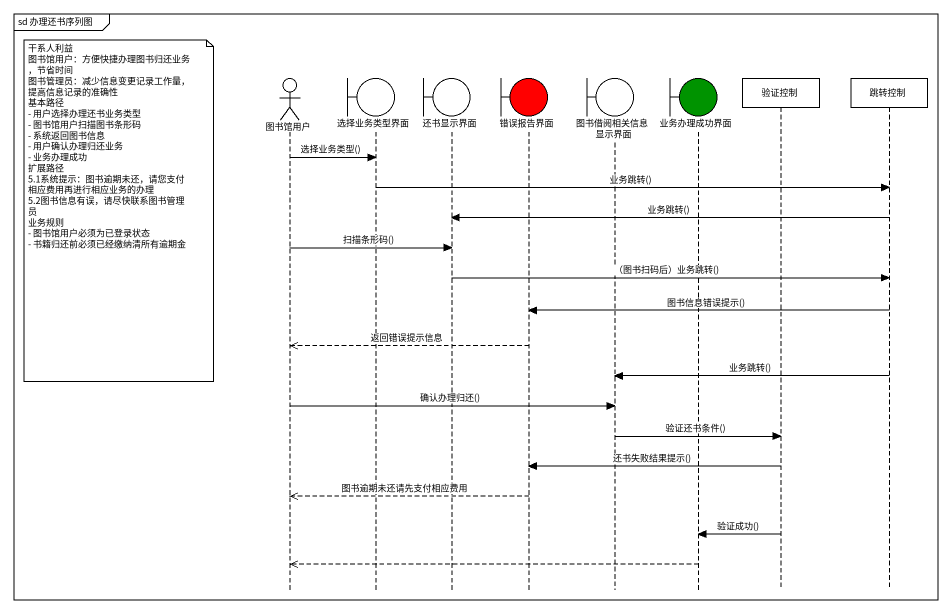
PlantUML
@startuml
mainframe sd 办理还书序列图
hide footbox
actor 图书馆用户
boundary 选择业务类型界面
boundary 还书显示界面
boundary 错误报告界面 #FF0000
boundary 图书借阅相关信息显示界面
boundary 业务办理成功界面 #009300
participant 验证控制
participant 跳转控制

图书馆用户 -> 选择业务类型界面 : 选择业务类型()
选择业务类型界面 -> 跳转控制 : 业务跳转()
note left of 图书馆用户
  干系人利益
  图书馆用户：方便快捷办理图书归还业务，节省时间
  图书管理员：减少信息变更记录工作量，提高信息记录的准确性
  基本路径
  - 用户选择办理还书业务类型
  - 图书馆用户扫描图书条形码
  - 系统返回图书信息
  - 用户确认办理归还业务
  - 业务办理成功
  扩展路径
  5.1系统提示：图书逾期未还，请您支付相应费用再进行相应业务的办理
  5.2图书信息有误，请尽快联系图书管理员
  业务规则
  - 图书馆用户必须为已登录状态
  - 书籍归还前必须已经缴纳清所有逾期金
end note
跳转控制 -> 还书显示界面 : 业务跳转()
图书馆用户 -> 还书显示界面 : 扫描条形码()
还书显示界面 -> 跳转控制 : （图书扫码后）业务跳转()
跳转控制 -> 错误报告界面 : 图书信息错误提示()
错误报告界面 -->> 图书馆用户 : 返回错误提示信息
跳转控制 -> 图书借阅相关信息显示界面 : 业务跳转()
图书馆用户 -> 图书借阅相关信息显示界面 : 确认办理归还()
图书借阅相关信息显示界面 -> 验证控制 : 验证还书条件()
验证控制 -> 错误报告界面 : 还书失败结果提示()
错误报告界面 -->> 图书馆用户 : 图书逾期未还请先支付相应费用
验证控制 -> 业务办理成功界面 : 验证成功()
业务办理成功界面 -->> 图书馆用户
@enduml
